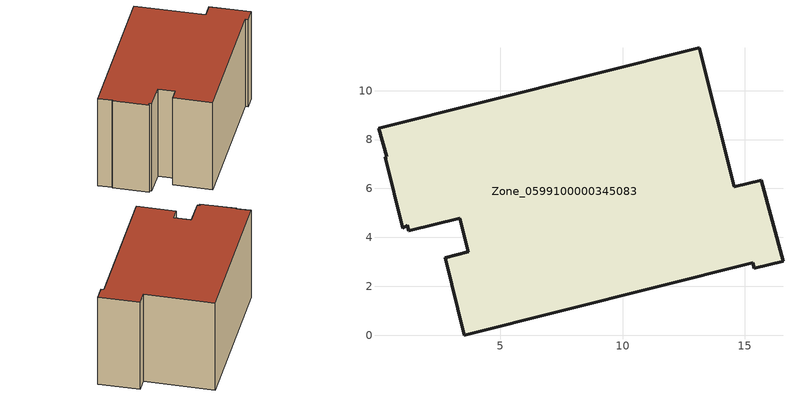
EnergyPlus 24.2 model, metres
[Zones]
Zone_0599100000345083
 floor ground (C_G): 2.74,3.17 3.69,3.41 3.34,4.79 1.26,4.26 1.19,4.5 1.02,4.38 0.29,7.28 0.36,7.29 0.02,8.46 13.14,11.75 14.56,6.06 15.67,6.34 16.56,3.02 15.39,2.74 15.33,2.97 3.53,0 z0
 wall outside (C_F): 3.69,3.41 2.74,3.17 3.53,0 15.33,2.97 15.39,2.74 16.56,3.02 15.67,6.34 14.56,6.06 13.14,11.75 0.02,8.46 0.36,7.29 0.29,7.28 1.02,4.38 1.19,4.5 1.26,4.26 3.34,4.79 3.69,3.41 z0:8.29
 roof outside (C_R): 0.36,7.29 0.29,7.28 1.02,4.38 1.19,4.5 1.26,4.26 3.34,4.79 3.69,3.41 2.74,3.17 3.53,0 15.33,2.97 15.39,2.74 16.56,3.02 15.67,6.34 14.56,6.06 13.14,11.75 0.02,8.46 z8.29
[BUILDING]
Pand.0599100000345083: North Axis=0; Terrain=City; Loads Convergence Tolerance Value=0.04; Temperature Convergence Tolerance Value=0.4; Solar Distribution=FullExterior; Maximum Number of Warmup Days=25; Minimum Number of Warmup Days=1
[Site:Location]
Rotterdam.The.Hague.AP_ZH_NLD Design_Conditions: Latitude=51.96; Longitude=4.45; Time Zone=1; Elevation=-4.5
[SITE:GROUNDTEMPERATURE:BUILDINGSURFACE]
18, 18, 18, 18, 18, 18, 18, 18, 18, 18, 18, 18
[MATERIAL] Thermal Absorptance=0.9; Solar Absorptance=0.7; Visible Absorptance=0.7
Name | Roughness | Thickness | Conductivity | Density | Specific Heat
G.TC.1992-2005 | MediumSmooth | 0.15 | 0.06 | 540 | 1210
F.TC.1992-2005 | Rough | 0.3 | 0.12 | 1920 | 840
R.TC.1992-2005 | MediumRough | 0.2 | 0.08 | 1500 | 1000
[CONSTRUCTION]
C_G: G.TC.1992-2005
C_F: F.TC.1992-2005
C_R: R.TC.1992-2005
[ZONE]
Zone_0599100000345083: Type=1; Multiplier=1; Ceiling Height=Autocalculate; Volume=Autocalculate; Floor Area=autocalculate; Part of Total Floor Area=Yes
[ZONEINFILTRATION:DESIGNFLOWRATE]
Infil_Zone_0599100000345083: Zone or ZoneList or Space or SpaceList=Zone_0599100000345083; Schedule=AlwaysOn; Design Flow Rate Calculation Method=Flow/Area; Flow Rate per Floor Area=0.0015; Constant Term Coefficient=1; Temperature Term Coefficient=0; Velocity Term Coefficient=0; Velocity Squared Term Coefficient=0
[HVACTEMPLATE:ZONE:IDEALLOADSAIRSYSTEM]
Zone_0599100000345083: Maximum Heating Supply Air Temperature=50; Minimum Cooling Supply Air Temperature=13; Maximum Heating Supply Air Humidity Ratio=0.0156; Minimum Cooling Supply Air Humidity Ratio=0.0077; Heating Limit=NoLimit; Cooling Limit=NoLimit; Dehumidification Control Type=ConstantSensibleHeatRatio; Cooling Sensible Heat Ratio=0.7; Dehumidification Setpoint=60; Humidification Control Type=None; Humidification Setpoint=30; Outdoor Air Method=None; Outdoor Air Flow Rate per Person=0.00944; Outdoor Air Flow Rate per Zone Floor Area=0; Outdoor Air Flow Rate per Zone=0; Demand Controlled Ventilation Type=None; Outdoor Air Economizer Type=NoEconomizer; Heat Recovery Type=None; Sensible Heat Recovery Effectiveness=0.7; Latent Heat Recovery Effectiveness=0.65
[ZONECONTROL:THERMOSTAT]
ThermostatControl_Zone_0599100000345083: Zone or ZoneList=Zone_0599100000345083; Control Type Schedule=DualSetpointControlType; Control 1=Thermostat_Zone_0599100000345083; Temperature Difference Between Cutout And Setpoint=0
[THERMOSTATSETPOINT:DUALSETPOINT]
Thermostat_Zone_0599100000345083: Heating Setpoint Temperature Schedule=HeatingSetpoint_Zone_0599100000345083; Cooling Setpoint Temperature Schedule=CoolingSetpoint_Zone_0599100000345083
[SCHEDULE:COMPACT]
HeatingSetpoint_Zone_0599100000345083: Through: 12/31, For: AllDays, Until: 24:00, 21
CoolingSetpoint_Zone_0599100000345083: Through: 12/31, For: AllDays, Until: 24:00, 24
DualSetpointControlType: Through: 12/31, For: AllDays, Until: 24:00, 4
AlwaysOn: Through: 12/31, For: AllDays, Until: 24:00, 1
